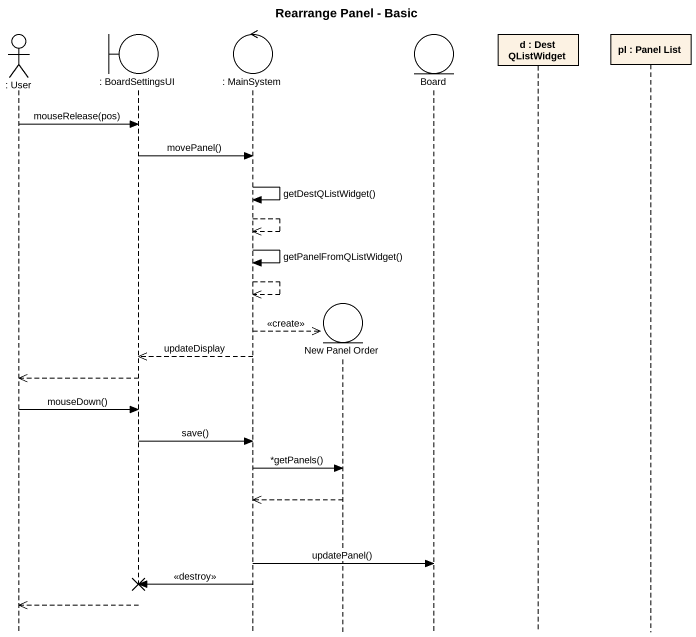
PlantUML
@startuml
title Rearrange Panel - Basic
hide footbox
actor ": User" as User
boundary ": BoardSettingsUI" as BoardSettingsUI
control ": MainSystem" as MainSystem
entity "New Panel Order" as New_Panel_Order
entity Board
participant "d : Dest QListWidget" as d_Dest_QListWidget
participant "pl : Panel List" as pl_Panel_List

User -> BoardSettingsUI : mouseRelease(pos)
BoardSettingsUI -> MainSystem : movePanel()
MainSystem -> MainSystem : getDestQListWidget()
MainSystem -->> MainSystem
MainSystem -> MainSystem : getPanelFromQListWidget()
MainSystem -->> MainSystem
MainSystem -->> New_Panel_Order ** : <<create>>
MainSystem -->> BoardSettingsUI : updateDisplay
BoardSettingsUI -->> User
User -> BoardSettingsUI : mouseDown()
BoardSettingsUI -> MainSystem : save()
MainSystem -> New_Panel_Order : *getPanels()
New_Panel_Order -->> MainSystem
MainSystem -> Board : updatePanel()
MainSystem -> BoardSettingsUI !! : <<destroy>>
BoardSettingsUI -->> User
@enduml
